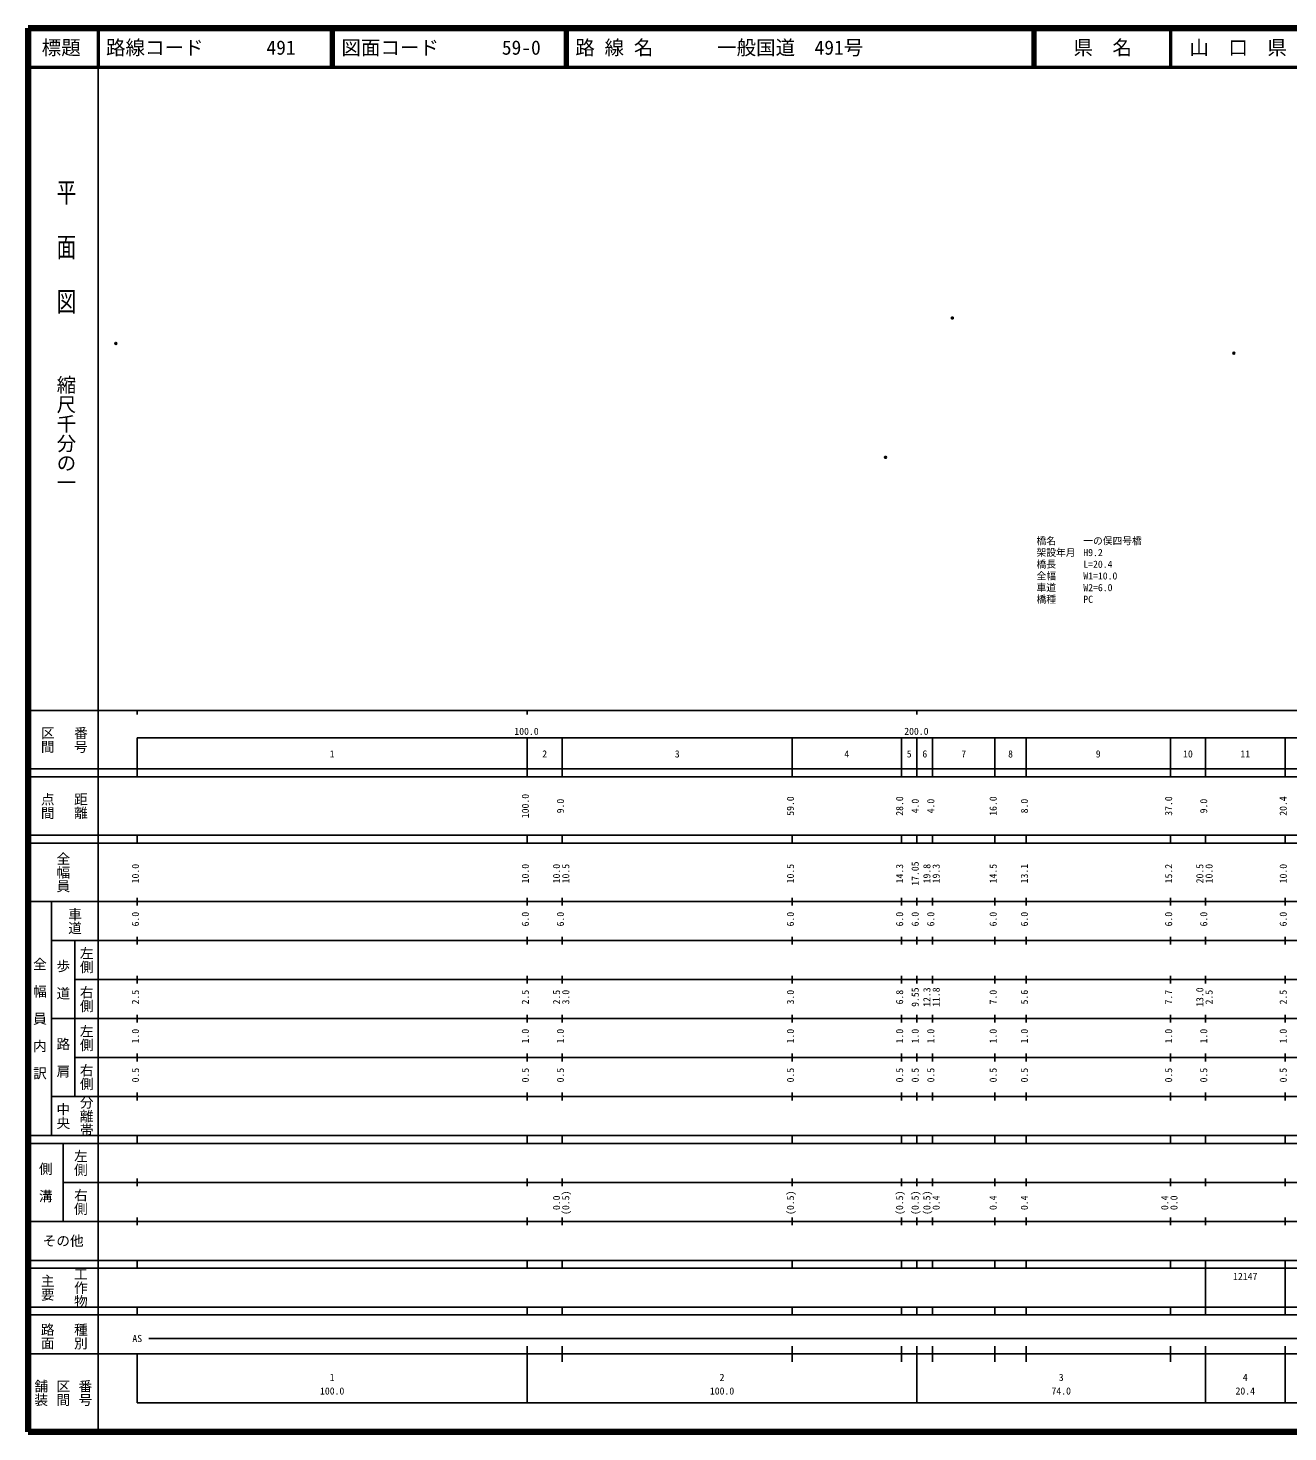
# Model space of a CAD drawing. Units: millimetres on the paper, with parts at other scales. Extents: x 40 to 680, y 20 to 380.
# Drawn here: x 40 to 363.1, y 20 to 380 of the extents above; entities that cross this region are included whole.
import ezdxf
from ezdxf.enums import TextEntityAlignment as Align

# ---------------------------------------------------------------- set-up
doc = ezdxf.new("R2010")
doc.units = ezdxf.units.MM
doc.header["$PDMODE"] = 32
doc.header["$PDSIZE"] = 0.5
for name, color, linetype in [('M-OTRS', 6, 'Continuous'), ('M-STR-HTXT', 7, 'Continuous'), ('M-TTL-TXT', 7, 'Continuous')]:
    doc.layers.add(name, color=color, linetype=linetype)
for name, color, linetype, lineweight in [('M-TTL', 2, 'Continuous', 140), ('M-TTL-BAND', 7, 'Continuous', 25), ('M-TTL-LINE', 7, 'Continuous', 50)]:
    doc.layers.add(name, color=color, linetype=linetype, lineweight=lineweight)
doc.styles.add('@ＭＳ ゴシック', font='')
doc.styles.add('ＭＳ ゴシック', font='')
doc.styles.get('@ＭＳ ゴシック').set_extended_font_data('@MS Gothic')
doc.styles.get('ＭＳ ゴシック').set_extended_font_data('MS Gothic')

msp = doc.modelspace()

# ---------------------------------------------------------------- linework, layer by layer
at = {"layer": 'M-OTRS'}
for p in [(277.063, 305.656), (62.542, 299.136), (349.28, 296.611), (259.937, 269.925)]:
    msp.add_point(p, dxfattribs=at)
at = {"layer": 'M-TTL'}
for p, q in [((40, 380), (40, 20)), ((680, 380), (40, 380)), ((40, 20), (680, 20))]:
    msp.add_line(p, q, dxfattribs=at)
at = {"layer": 'M-TTL-BAND'}
for p, q in [((58, 370), (58, 20)), ((40, 205), (579, 205)), ((68, 205), (68, 204)), ((168, 205), (168, 204)), ((268, 205), (268, 204)), ((68, 198), (579, 198)), ((68, 198), (68, 188)), ((168, 188), (168, 198)), ((177, 188), (177, 198)), ((236, 188), (236, 198)), ((264, 188), (264, 198)), ((268, 188), (268, 198)), ((272, 188), (272, 198)), ((288, 188), (288, 198)), ((296, 188), (296, 198)), ((333, 188), (333, 198)), ((342, 188), (342, 198)), ((362.4, 188), (362.4, 198)), ((40, 190), (579, 190)), ((40, 188), (579, 188)), ((40, 173), (579, 173)), ((68, 171), (68, 173)), ((168, 171), (168, 173)), ((177, 171), (177, 173)), ((236, 171), (236, 173)), ((264, 171), (264, 173)), ((268, 171), (268, 173)), ((272, 171), (272, 173)), ((288, 171), (288, 173)), ((296, 171), (296, 173)), ((333, 171), (333, 173)), ((342, 171), (342, 173)), ((362.4, 171), (362.4, 173)), ((40, 171), (579, 171)), ((40, 156), (579, 156)), ((46, 96), (46, 156)), ((68, 155), (68, 157)), ((168, 155), (168, 157)), ((177, 155), (177, 157)), ((236, 155), (236, 157)), ((264, 155), (264, 157)), ((268, 155), (268, 157)), ((272, 155), (272, 157)), ((288, 155), (288, 157)), ((296, 155), (296, 157)), ((333, 155), (333, 157)), ((342, 155), (342, 157)), ((362.4, 155), (362.4, 157)), ((46, 146), (579, 146)), ((52, 146), (52, 106)), ((68, 145), (68, 147)), ((168, 145), (168, 147)), ((177, 145), (177, 147)), ((236, 145), (236, 147)), ((264, 145), (264, 147)), ((268, 145), (268, 147)), ((272, 145), (272, 147)), ((288, 145), (288, 147)), ((296, 145), (296, 147)), ((333, 145), (333, 147)), ((342, 145), (342, 147)), ((362.4, 145), (362.4, 147)), ((68, 135), (68, 137)), ((168, 135), (168, 137)), ((177, 135), (177, 137)), ((236, 135), (236, 137)), ((264, 135), (264, 137)), ((268, 135), (268, 137)), ((272, 135), (272, 137)), ((288, 135), (288, 137)), ((296, 135), (296, 137)), ((333, 135), (333, 137)), ((342, 135), (342, 137)), ((362.4, 135), (362.4, 137)), ((52, 136), (579, 136)), ((46, 126), (579, 126)), ((68, 125), (68, 127)), ((168, 125), (168, 127)), ((177, 125), (177, 127)), ((236, 125), (236, 127)), ((264, 125), (264, 127)), ((268, 125), (268, 127)), ((272, 125), (272, 127)), ((288, 125), (288, 127)), ((296, 125), (296, 127)), ((333, 125), (333, 127)), ((342, 125), (342, 127)), ((362.4, 125), (362.4, 127)), ((52, 116), (579, 116)), ((68, 115), (68, 117)), ((168, 115), (168, 117)), ((177, 115), (177, 117)), ((236, 115), (236, 117)), ((264, 115), (264, 117)), ((268, 115), (268, 117)), ((272, 115), (272, 117)), ((288, 115), (288, 117)), ((296, 115), (296, 117)), ((333, 115), (333, 117)), ((342, 115), (342, 117)), ((362.4, 115), (362.4, 117)), ((46, 106), (579, 106)), ((68, 105), (68, 107)), ((168, 105), (168, 107)), ((177, 105), (177, 107)), ((236, 105), (236, 107)), ((264, 105), (264, 107)), ((268, 105), (268, 107)), ((272, 105), (272, 107)), ((288, 105), (288, 107)), ((296, 105), (296, 107)), ((333, 105), (333, 107)), ((342, 105), (342, 107)), ((362.4, 105), (362.4, 107)), ((40, 96), (579, 96)), ((40, 94), (579, 94)), ((49, 94), (49, 74)), ((68, 94), (68, 96)), ((168, 94), (168, 96)), ((177, 94), (177, 96)), ((236, 94), (236, 96)), ((264, 94), (264, 96)), ((268, 94), (268, 96)), ((272, 94), (272, 96)), ((288, 94), (288, 96)), ((296, 94), (296, 96)), ((333, 94), (333, 96)), ((342, 94), (342, 96)), ((362.4, 94), (362.4, 96)), ((49, 84), (579, 84)), ((68, 83), (68, 85)), ((168, 83), (168, 85)), ((177, 83), (177, 85)), ((236, 83), (236, 85)), ((264, 83), (264, 85)), ((268, 83), (268, 85)), ((272, 83), (272, 85)), ((288, 83), (288, 85)), ((296, 83), (296, 85)), ((333, 83), (333, 85)), ((342, 83), (342, 85)), ((362.4, 83), (362.4, 85)), ((40, 74), (579, 74)), ((68, 73), (68, 75)), ((168, 73), (168, 75)), ((177, 73), (177, 75)), ((236, 73), (236, 75)), ((264, 73), (264, 75)), ((268, 73), (268, 75)), ((272, 73), (272, 75)), ((288, 73), (288, 75)), ((296, 73), (296, 75)), ((333, 73), (333, 75)), ((342, 73), (342, 75)), ((362.4, 73), (362.4, 75)), ((40, 64), (579, 64)), ((40, 62), (579, 62)), ((68, 62), (68, 64)), ((168, 62), (168, 64)), ((177, 62), (177, 64)), ((236, 62), (236, 64)), ((264, 62), (264, 64)), ((268, 62), (268, 64)), ((272, 62), (272, 64)), ((288, 62), (288, 64)), ((296, 62), (296, 64)), ((333, 62), (333, 64)), ((342, 62), (342, 64)), ((342, 52), (342, 62)), ((362.4, 62), (362.4, 64)), ((362.4, 52), (362.4, 62)), ((40, 52), (579, 52)), ((68, 50), (68, 52)), ((168, 50), (168, 52)), ((177, 50), (177, 52)), ((236, 50), (236, 52)), ((264, 50), (264, 52)), ((268, 50), (268, 52)), ((272, 50), (272, 52)), ((288, 50), (288, 52)), ((296, 50), (296, 52)), ((333, 50), (333, 52)), ((342, 50), (342, 52)), ((362.4, 50), (362.4, 52)), ((40, 50), (579, 50)), ((71, 44), (561, 44)), ((40, 40), (579, 40)), ((68, 40), (68, 27.5)), ((168, 27.5), (168, 42)), ((177, 38), (177, 42)), ((236, 38), (236, 42)), ((264, 38), (264, 42)), ((268, 27.5), (268, 42)), ((272, 38), (272, 42)), ((288, 38), (288, 42)), ((296, 38), (296, 42)), ((333, 38), (333, 42)), ((342, 27.5), (342, 42)), ((362.4, 27.5), (362.4, 42)), ((68, 27.5), (579, 27.5))]:
    msp.add_line(p, q, dxfattribs=at)
at = {"layer": 'M-TTL-LINE'}
for p, q in [((58, 380), (58, 370)), ((117.75, 380), (117.75, 370)), ((118.25, 380), (118.25, 370)), ((177.75, 380), (177.75, 370)), ((178.25, 380), (178.25, 370)), ((297.75, 380), (297.75, 370)), ((298.25, 380), (298.25, 370)), ((333, 380), (333, 370)), ((40, 370), (680, 370))]:
    msp.add_line(p, q, dxfattribs=at)

# ---------------------------------------------------------------- texts
at = {"layer": 'M-STR-HTXT', "style": 'ＭＳ ゴシック'}
for s, p in [('橋名', (298.666, 247.05)), ('一の俣四号橋', (310.666, 247.05)), ('架設年月', (298.666, 244.05)), ('H9.2', (310.666, 244.05)), ('橋長', (298.666, 241.05)), ('L=20.4', (310.666, 241.05)), ('全幅', (298.666, 238.05)), ('車道', (298.666, 235.05)), ('W1=10.0', (310.666, 238.05)), ('橋種', (298.666, 232.05)), ('W2=6.0', (310.666, 235.05)), ('PC', (310.666, 232.05))]:
    msp.add_text(s, height=1.833, dxfattribs=at).set_placement(p, align=Align.BOTTOM_LEFT)
at = {"layer": 'M-TTL-BAND', "style": '@ＭＳ ゴシック', "width": 1.4}
msp.add_text('平  面  図', height=3.666, rotation=270, dxfattribs=at).set_placement((49.777, 306.475), align=Align.MIDDLE_RIGHT)
at = {"layer": 'M-TTL-BAND', "style": '@ＭＳ ゴシック'}
msp.add_text('縮尺千分の一', height=3.666, rotation=270, dxfattribs=at).set_placement((49.777, 261.03), align=Align.MIDDLE_RIGHT)
for s, p in [('区間', (45, 197.5)), ('番号', (53.5, 197.5)), ('点間', (45, 180.5)), ('距離', (53.5, 180.5)), ('全幅員', (49, 163.5)), ('車道', (52, 151)), ('左側', (55, 141)), ('全\u3000幅\u3000員\u3000内\u3000訳', (43, 126)), ('歩\u3000道', (49, 136)), ('右側', (55, 131)), ('左側', (55, 121)), ('路\u3000肩', (49, 116)), ('右側', (55, 111)), ('分離帯', (55, 101)), ('中央', (49, 101)), ('左側', (53.5, 89)), ('側\u3000溝', (44.5, 84)), ('右側', (53.5, 79)), ('工作物', (53.5, 57)), ('主要', (45, 57)), ('路面', (45, 44.5)), ('種別', (53.5, 44.5)), ('舗装', (43.333, 30)), ('区間', (49, 30)), ('番号', (54.667, 30))]:
    msp.add_text(s, height=2.566, rotation=270, dxfattribs=at).set_placement(p, align=Align.MIDDLE_CENTER)
at = {"layer": 'M-TTL-BAND', "style": 'ＭＳ ゴシック'}
for s, p in [('100.0', (167.844, 198.195)), ('200.0', (267.844, 198.195)), ('1', (118, 192.405)), ('2', (172.5, 192.405)), ('3', (206.5, 192.405)), ('4', (250, 192.405)), ('5', (266, 192.405)), ('6', (270, 192.405)), ('7', (280, 192.405)), ('8', (292, 192.405)), ('9', (314.5, 192.405)), ('10', (337.5, 192.405)), ('11', (352.2, 192.405)), ('AS', (68, 42.5)), ('1', (118, 32.523)), ('2', (218, 32.523)), ('3', (305, 32.523)), ('4', (352.2, 32.523)), ('100.0', (118, 29.033)), ('100.0', (218, 29.033)), ('74.0', (305, 29.033)), ('20.4', (352.2, 29.033))]:
    msp.add_text(s, height=1.833, dxfattribs=at).set_placement(p, align=Align.BOTTOM_CENTER)
for s, p in [('100.0', (169, 180.5)), ('9.0', (178, 180.5)), ('59.0', (237, 180.5)), ('28.0', (265, 180.5)), ('4.0', (269, 180.5)), ('4.0', (273, 180.5)), ('16.0', (289, 180.5)), ('8.0', (297, 180.5)), ('37.0', (334, 180.5)), ('9.0', (343, 180.5)), ('20.4', (363.4, 180.5)), ('17.05', (269, 163.174)), ('10.0', (69, 163.174)), ('10.0', (169, 163.174)), ('10.0', (177, 163.174)), ('10.5', (179.37, 163.174)), ('10.5', (237, 163.174)), ('14.3', (265, 163.174)), ('19.8', (272, 163.174)), ('19.3', (274.37, 163.174)), ('14.5', (289, 163.174)), ('13.1', (297, 163.174)), ('15.2', (334, 163.174)), ('20.5', (342, 163.174)), ('10.0', (344.37, 163.174)), ('10.0', (363.4, 163.174)), ('6.0', (69, 151.5)), ('6.0', (169, 151.5)), ('6.0', (178, 151.5)), ('6.0', (237, 151.5)), ('6.0', (265, 151.5)), ('6.0', (269, 151.5)), ('6.0', (273, 151.5)), ('6.0', (289, 151.5)), ('6.0', (297, 151.5)), ('6.0', (334, 151.5)), ('6.0', (343, 151.5)), ('6.0', (363.4, 151.5)), ('2.5', (69, 131.5)), ('2.5', (169, 131.5)), ('2.5', (177, 131.5)), ('3.0', (179.37, 131.5)), ('3.0', (237, 131.5)), ('6.8', (265, 131.5)), ('9.55', (269, 131.5)), ('12.3', (272, 131.5)), ('11.8', (274.37, 131.5)), ('7.0', (289, 131.5)), ('5.6', (297, 131.5)), ('7.7', (334, 131.5)), ('13.0', (342, 131.5)), ('2.5', (344.37, 131.5)), ('2.5', (363.4, 131.5)), ('1.0', (69, 121.5)), ('1.0', (169, 121.5)), ('1.0', (178, 121.5)), ('1.0', (237, 121.5)), ('1.0', (265, 121.5)), ('1.0', (269, 121.5)), ('1.0', (273, 121.5)), ('1.0', (289, 121.5)), ('1.0', (297, 121.5)), ('1.0', (334, 121.5)), ('1.0', (343, 121.5)), ('1.0', (363.4, 121.5)), ('0.5', (69, 111.5)), ('0.5', (169, 111.5)), ('0.5', (178, 111.5)), ('0.5', (237, 111.5)), ('0.5', (265, 111.5)), ('0.5', (269, 111.5)), ('0.5', (273, 111.5)), ('0.5', (289, 111.5)), ('0.5', (297, 111.5)), ('0.5', (334, 111.5)), ('0.5', (343, 111.5)), ('0.5', (363.4, 111.5)), ('0.0', (177, 78.764)), ('(0.5)', (179.37, 78.764)), ('(0.5)', (237, 78.764)), ('(0.5)', (265, 78.764)), ('(0.5)', (269, 78.764)), ('(0.5)', (272, 78.764)), ('0.4', (274.37, 78.764)), ('0.4', (289, 78.764)), ('0.4', (297, 78.764)), ('0.4', (333, 78.764)), ('0.0', (335.37, 78.764))]:
    msp.add_text(s, height=1.833, rotation=90, dxfattribs=at).set_placement(p, align=Align.BOTTOM_CENTER)
msp.add_text('その他', height=2.566, dxfattribs=at).set_placement((49, 69), align=Align.MIDDLE_CENTER)
msp.add_text('12147', height=1.833, dxfattribs=at).set_placement((349.075, 58.405), align=Align.BOTTOM_LEFT)
at = {"layer": 'M-TTL-TXT', "style": 'ＭＳ ゴシック'}
for s, p in [('標題', (48.5, 375)), ('県\u3000名', (315.625, 375)), ('山\u3000口\u3000県', (350.375, 375))]:
    msp.add_text(s, height=3.666, dxfattribs=at).set_placement(p, align=Align.MIDDLE_CENTER)
for s, p in [('路線コード', (60, 375)), ('491', (101.142, 375)), ('図面コード', (120.38, 375)), ('59-0', (161.521, 375)), ('路 線 名', (180.38, 375)), ('一般国道\u3000491号', (216.734, 375))]:
    msp.add_text(s, height=3.666, dxfattribs=at).set_placement(p, align=Align.MIDDLE_LEFT)

doc.saveas('drawing.dxf')
